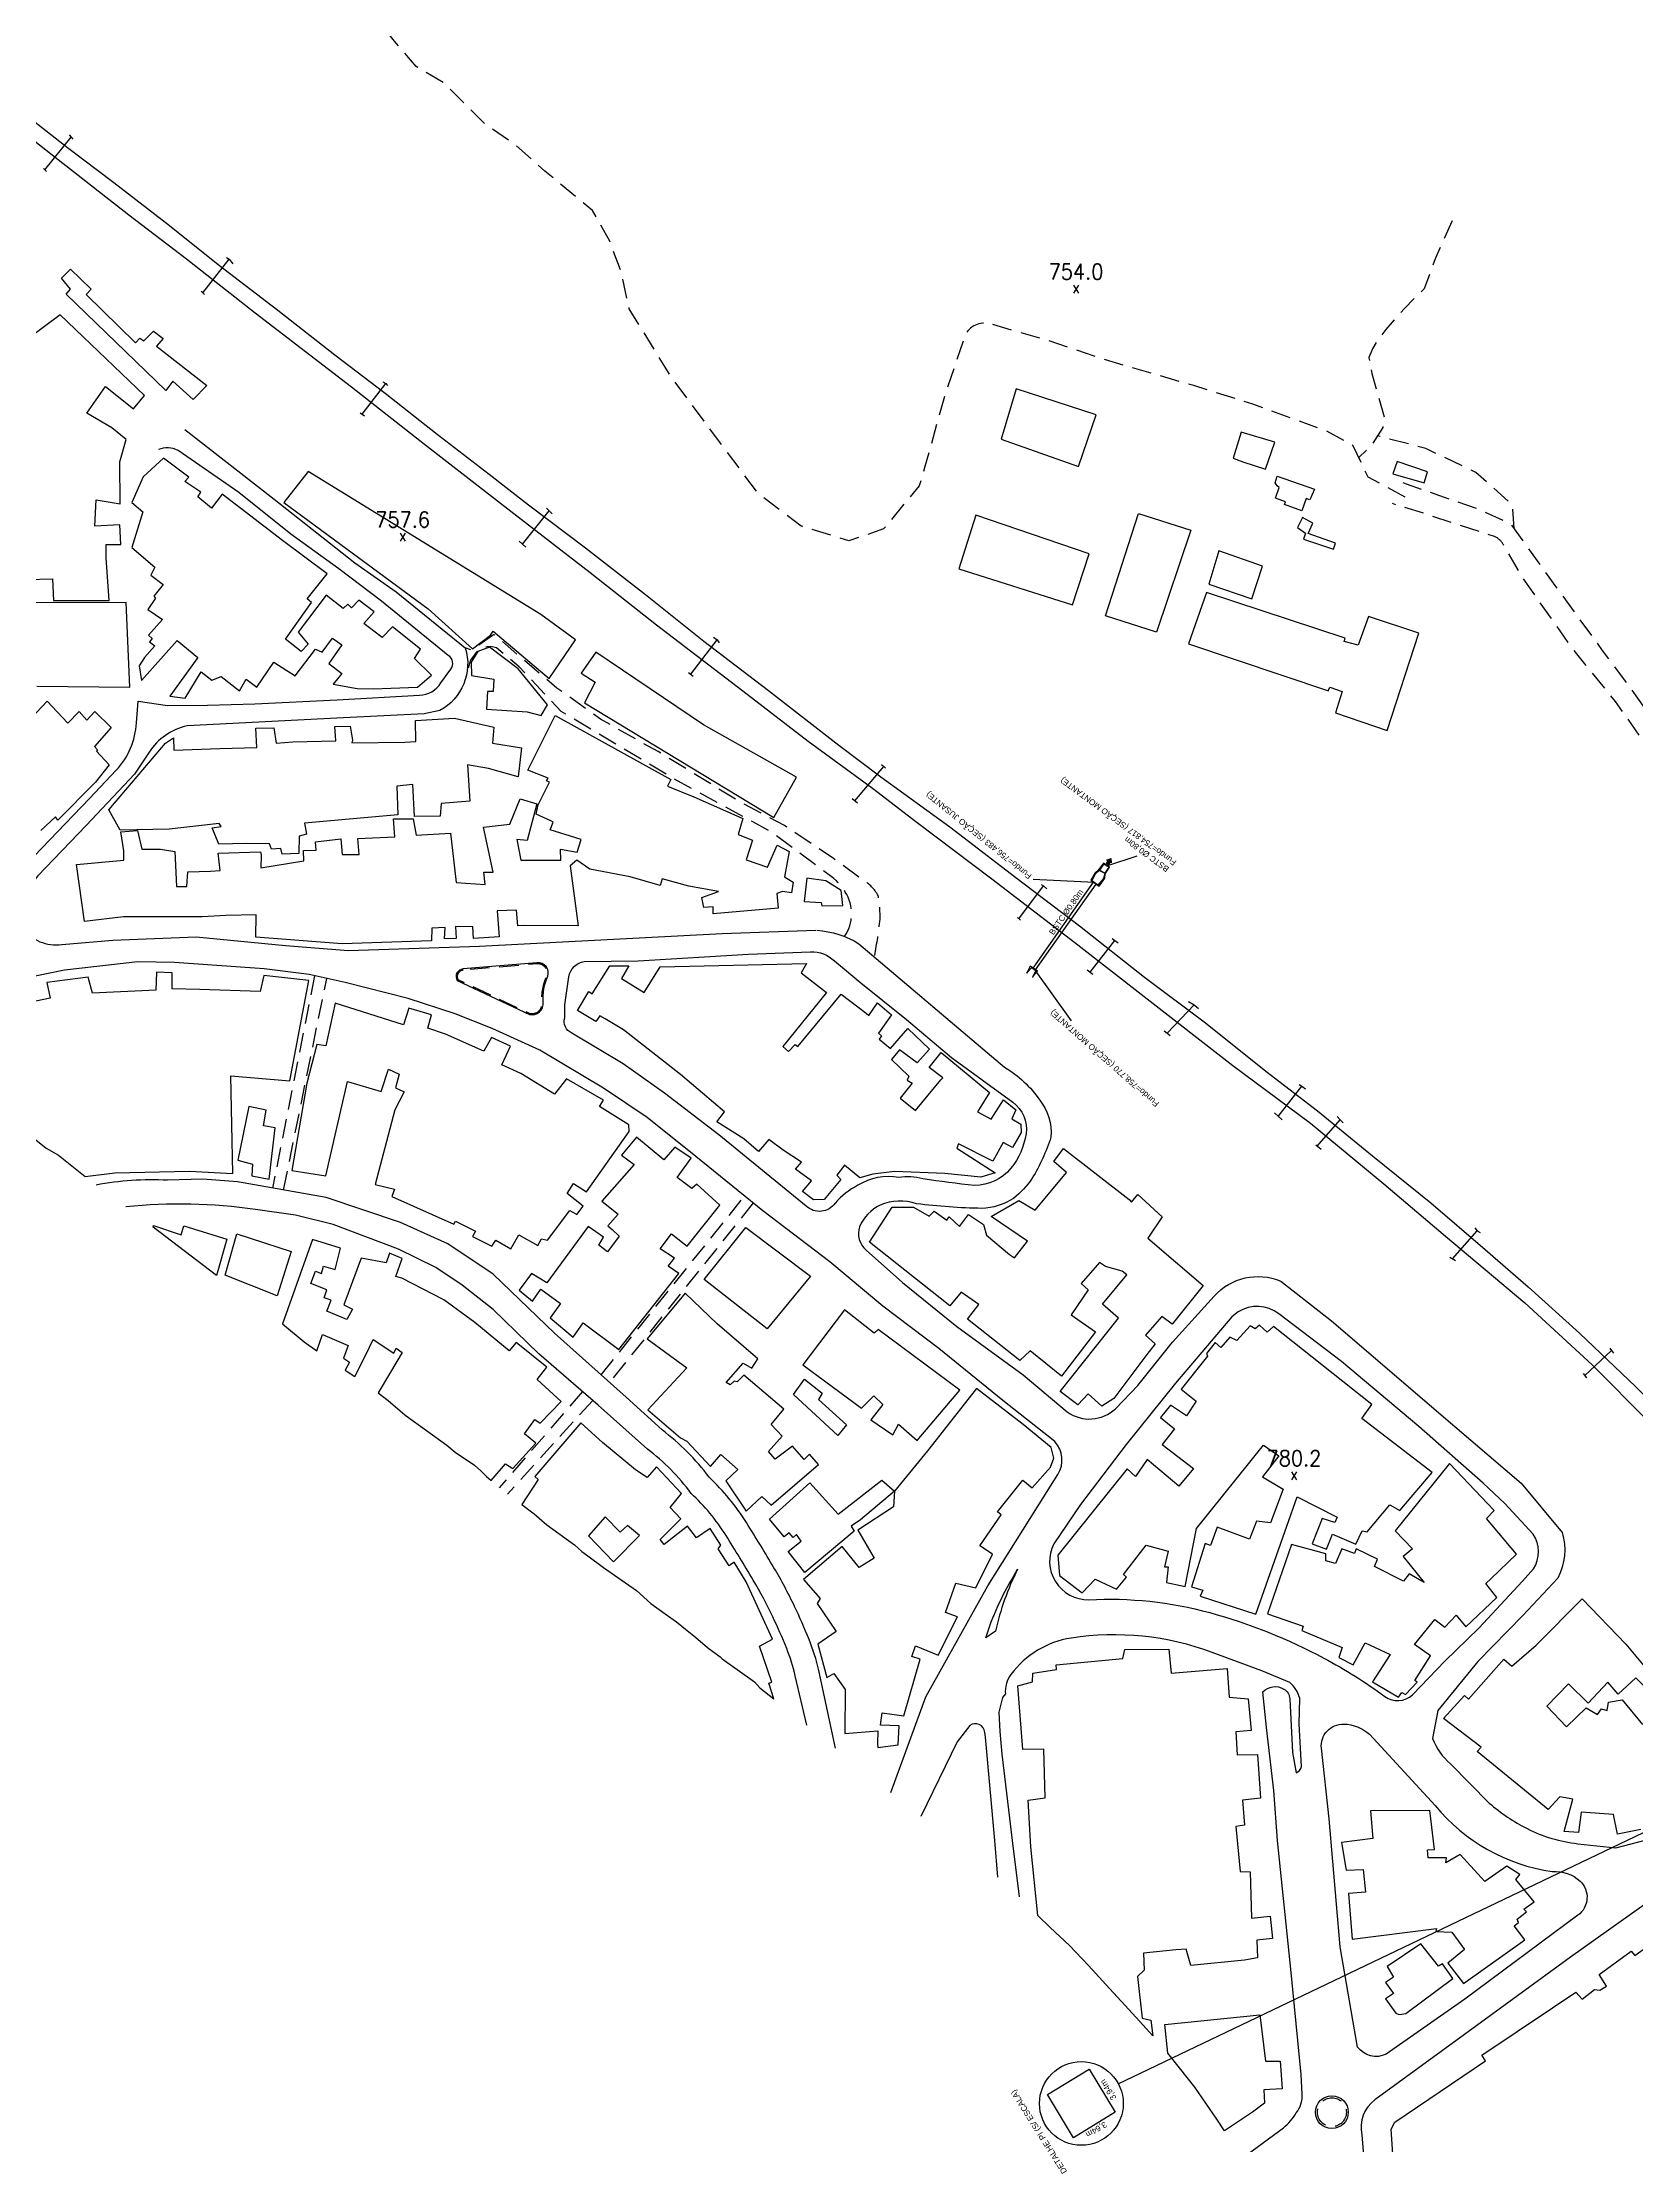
# Model space of a CAD drawing. Header units: metres. Extents: x 320405 to 332543, y 7395686 to 7410003.
# Drawn here: x 321697 to 322106, y 7402422 to 7402962 of the extents above; entities that cross this region are included whole.
import ezdxf
from ezdxf.enums import TextEntityAlignment as Align

# ---------------------------------------------------------------- set-up
doc = ezdxf.new("R2010")
doc.units = ezdxf.units.M
doc.header["$LTSCALE"] = 10
doc.header["$MEASUREMENT"] = 0
for name, pattern in [('CONTINUO', [0]), ('DASHED', [0.75, 0.5, -0.25]), ('TRACEJADO', [8.7, 8, -0.7])]:
    doc.linetypes.add(name, pattern=pattern)
for name, color, linetype in [('_TEXTO', 45, 'Continuous'), ('ALA', 45, 'Continuous'), ('CAIXA', 45, 'Continuous'), ('Canteiro', 45, 'DASHED'), ('DETALHES', 45, 'Continuous'), ('Edificações', 30, 'Continuous'), ('GALERIA', 45, 'Continuous'), ('Linha Férrea', 20, 'Continuous'), ('Pontos Cotados', 45, 'Continuous'), ('Portico', 45, 'Continuous'), ('TUBO', 45, 'Continuous'), ('Vias Primárias', 230, 'Continuous'), ('Vias Secundárias', 230, 'DASHED')]:
    doc.layers.add(name, color=color, linetype=linetype)
doc.styles.add('ARIAL', font='arial.ttf')
doc.styles.add('Style-STANDARD', font='STANDARD.shx')

msp = doc.modelspace()

# ---------------------------------------------------------------- hatches: boundary and pattern name
at = {"layer": 'CAIXA'}
msp.add_hatch(color=1, dxfattribs=at).paths.add_polyline_path([(321970.34, 7402750.95), (321970.75, 7402751.65), (321970.45, 7402751.83), (321971.44, 7402752.25), (321971.56, 7402751.18), (321971.26, 7402751.36), (321970.85, 7402750.65)])

# ---------------------------------------------------------------- linework, layer by layer
at = {"layer": '_TEXTO'}
for p, q in [((321970.71, 7402750.43), (321978.2, 7402752.95)), ((321967.22, 7402746.05), (321951.5, 7402746.87)), ((321951.75, 7402723.84), (321961.27, 7402710.53)), ((321973.36, 7402437.5), (322169.36, 7402531.32))]:
    msp.add_line(p, q, dxfattribs=at)
at = {"layer": 'ALA', "linetype": 'CONTINUO'}
for points in [[(321968.47, 7402745.14, 758.5), (321969.86, 7402747.18, 757.47), (321969.61, 7402747.16, 756.57), (321968.12, 7402745.43, 756.6), (321966.6, 7402746.5, 756.63), (321967.52, 7402748.34, 756.51), (321967.46, 7402748.61, 757.42), (321966.27, 7402746.67, 758.48)], [(321950.77, 7402724.58, 760.28), (321949.99, 7402723.03, 759.48), (321949.83, 7402722.78, 759.48), (321949.82, 7402722.76, 759.02), (321951.2, 7402724.22, 758.73), (321952.21, 7402723.49, 758.76), (321951.34, 7402721.72, 759.2), (321951.38, 7402721.74, 759.47), (321951.54, 7402722.02, 759.46), (321952.65, 7402723.27, 760.28)]]:
    msp.add_polyline3d(points, close=True, dxfattribs=at)
for points in [[(321968.12, 7402745.43, 756.6), (321968.03, 7402745.47, 758.4), (321966.62, 7402746.45, 758.39), (321966.6, 7402746.5, 756.63)], [(321951.2, 7402724.22, 758.73), (321951.25, 7402724.22, 760.17), (321952.19, 7402723.55, 760.18), (321952.21, 7402723.49, 758.76)]]:
    msp.add_polyline3d(points, dxfattribs=at)
at = {"layer": 'CAIXA', "color": 1, "linetype": 'CONTINUO', "flags": 128}
for points in [[(321971.05, 7402750.99), (321970.79, 7402751.97)], [(321971.12, 7402751.12), (321970.89, 7402752.01)], [(321971.19, 7402751.24), (321970.98, 7402752.05)], [(321971.27, 7402751.35), (321971.07, 7402752.09)], [(321971.39, 7402751.28), (321971.16, 7402752.13)], [(321971.51, 7402751.21), (321971.26, 7402752.17)], [(321971.51, 7402751.59), (321971.35, 7402752.21)], [(321970.46, 7402750.89), (321970.41, 7402751.07)], [(321970.58, 7402750.81), (321970.48, 7402751.19)], [(321970.51, 7402751.85), (321970.53, 7402751.78)], [(321970.7, 7402750.74), (321970.55, 7402751.32)], [(321970.61, 7402751.89), (321970.66, 7402751.71)], [(321970.82, 7402750.67), (321970.62, 7402751.44)], [(321970.91, 7402750.75), (321970.69, 7402751.56)], [(321970.98, 7402750.87), (321970.7, 7402751.93)]]:
    msp.add_lwpolyline(points, dxfattribs=at)
at = {"layer": 'CAIXA', "color": 2, "linetype": 'CONTINUO'}
msp.add_polyline3d([(321970.34, 7402750.95, 0), (321970.75, 7402751.65, 0), (321970.45, 7402751.83, 0), (321971.44, 7402752.25, 0), (321971.56, 7402751.18, 0), (321971.26, 7402751.36, 0), (321970.85, 7402750.65, 0)], close=True, dxfattribs=at)
at = {"layer": 'CAIXA', "linetype": 'CONTINUO'}
for points in [[(321969.86, 7402747.18, 757.47), (321970.01, 7402748.3, 757.46), (321971.06, 7402750.06, 757.41), (321969.54, 7402751.05, 757.39), (321968.33, 7402749.41, 757.36), (321967.46, 7402748.61, 757.42)], [(321969.61, 7402747.16, 756.57), (321969.97, 7402748.39, 756.4), (321968.47, 7402749.21, 756.39), (321967.52, 7402748.34, 756.51)]]:
    msp.add_polyline3d(points, dxfattribs=at)
msp.add_polyline3d([(321970.01, 7402748.47, 754.98), (321970.97, 7402750.02, 755.01), (321969.57, 7402750.82, 754.93), (321968.51, 7402749.28, 754.95)], close=True, dxfattribs=at)
at = {"layer": 'Canteiro', "flags": 128}
msp.add_lwpolyline([(321805.18, 7402723.57, 0.533917), (321803.81, 7402721.18), (321822.25, 7402712.46, 0.530254), (321825.37, 7402715.37, -0.11115), (321826.6, 7402722.1, 0.552474), (321824.14, 7402725.17)], format="xyb", close=True, dxfattribs=at)
at = {"layer": 'Canteiro'}
msp.add_circle((322028.2, 7402430.21), 3.71, dxfattribs=at)
at = {"layer": 'DETALHES'}
msp.add_lwpolyline([(321965.85, 7402441.27), (321972.57, 7402430.2), (321961.88, 7402423.65), (321955.16, 7402434.72)], close=True, dxfattribs=at)
msp.add_circle((321963.87, 7402432.46), 10.75, dxfattribs=at)
at = {"layer": 'Edificações'}
for points in [[(321728.79, 7402872.43), (321703.24, 7402897.2), (321704.35, 7402898.49), (321702.06, 7402901.28), (321704.35, 7402903.66), (321709.63, 7402898.49), (321708.36, 7402897.12), (321721.07, 7402884.71), (321722.19, 7402885.88), (321723.21, 7402885.25), (321725.7, 7402887.69), (321728.14, 7402885.86), (321726.46, 7402883.83), (321739.32, 7402873.77), (321735.86, 7402870.16), (321730.58, 7402874.83), (321728.79, 7402872.43)], [(321701.72, 7402891.87), (321685.88, 7402880.19)], [(321693.13, 7402823.94), (321699.75, 7402824.08), (321699.97, 7402818.51), (321714.3, 7402818.55), (321713.53, 7402829.52), (321713.53, 7402832.91), (321717.3, 7402832.87), (321717.04, 7402837.98), (321710.63, 7402837.6), (321710.91, 7402844.37), (321717.11, 7402843.35), (321716.98, 7402854.18), (321718.6, 7402859.87), (321714.98, 7402862.84), (321708.56, 7402866.67), (321713.31, 7402873.49), (321720.56, 7402867.74), (321723.36, 7402871.19), (321701.72, 7402891.87)], [(321793.45, 7402796.3), (321797.07, 7402799.31), (321792.65, 7402803.61), (321794.21, 7402806.04), (321787.01, 7402811.72), (321784.38, 7402809.02), (321779.65, 7402812.59), (321782.32, 7402815.62), (321778.4, 7402818.58), (321776.49, 7402816.6), (321775.54, 7402817.59), (321774.35, 7402816.45), (321770.01, 7402819.87), (321762.77, 7402810.36), (321765.36, 7402807.34), (321763.53, 7402805.4), (321759.57, 7402808.61), (321766.2, 7402818.01), (321765.13, 7402818.96), (321770.27, 7402825.39), (321758.77, 7402833.9), (321743.3, 7402845.87), (321740.55, 7402842.22), (321737.01, 7402845.14), (321737.82, 7402846.33), (321733.7, 7402849.13), (321734.74, 7402850.21), (321728.19, 7402855.07), (321722.99, 7402850.29), (321720.06, 7402843.7), (321722.91, 7402841.34), (321720.1, 7402832.16), (321726.03, 7402827.07), (321724.99, 7402825.07), (321728.14, 7402822.63), (321725.72, 7402819.64), (321726.14, 7402819.14), (321724.18, 7402816.18), (321727.99, 7402813.63), (321724.37, 7402809.64), (321725.33, 7402808.74), (321724.6, 7402807.94), (321726.02, 7402806.9), (321723.33, 7402803.9), (321721.98, 7402801.78), (321722.56, 7402797.97), (321731.76, 7402808.21), (321737.08, 7402803.9), (321729.82, 7402793.91), (321733.75, 7402793.47), (321737.89, 7402800.21), (321740.6, 7402798.08), (321743.01, 7402798.96), (321747.76, 7402795.36), (321749.49, 7402798.3), (321752.16, 7402796.26), (321756.59, 7402802.65), (321762.02, 7402799.15), (321767.21, 7402806.04), (321768.92, 7402805.25), (321771.62, 7402808.81), (321774.03, 7402807.11), (321770.7, 7402802.36), (321774.04, 7402799.81), (321771.78, 7402797), (321777.97, 7402795.93), (321782.05, 7402795.85), (321793.45, 7402796.3)], [(321825.06, 7402814.96), (321765.39, 7402851.66), (321759.12, 7402843.66), (321796.14, 7402816.37), (321807.56, 7402806.12), (321812.18, 7402809.66), (321812.89, 7402810.63), (321827.2, 7402798.46), (321834.01, 7402808.41), (321825.06, 7402814.96)], [(321695.71, 7402796.56), (321719.56, 7402796.29), (321718.65, 7402818.03), (321694.12, 7402817.9)], [(321826.81, 7402791.74), (321819.28, 7402800.99), (321811.93, 7402806.54), (321808.92, 7402805.39), (321807.23, 7402802.71), (321807.32, 7402799.25), (321813, 7402798.34), (321812.82, 7402795.13), (321811.41, 7402795.15), (321811.11, 7402790.61), (321821.63, 7402789.96), (321825.19, 7402789.01), (321826.81, 7402791.74)], [(321884.94, 7402762.79), (321890.75, 7402773.15), (321866.82, 7402786.61), (321839.26, 7402805.26), (321835.46, 7402799.88), (321839.02, 7402797.51), (321836.31, 7402792.25), (321884.94, 7402762.79)], [(321694.26, 7402788.32), (321698.38, 7402792.66), (321703.7, 7402786.99), (321706.58, 7402790), (321708.53, 7402787.82), (321710.59, 7402789.98), (321714.8, 7402785.86), (321710.48, 7402781.01), (321711.3, 7402780.19), (321711.01, 7402779.84), (321714.28, 7402776.3), (321710.75, 7402771.9), (321701.1, 7402762.11), (321700.47, 7402762.97), (321696.71, 7402759.41)], [(321902.6, 7402740.17), (321902.18, 7402743.99), (321898.26, 7402746.48), (321893.37, 7402747.22), (321892.72, 7402741.18), (321897.1, 7402740.95), (321897.24, 7402740.12), (321902.6, 7402740.17)], [(321834.55, 7402713.23), (321837.39, 7402718.11), (321838.25, 7402717.46), (321842.81, 7402724.69), (321847.67, 7402724.64), (321845.85, 7402721.4), (321851.67, 7402717.81), (321855.78, 7402724.39), (321893.28, 7402725.31), (321891.91, 7402722.87), (321898.45, 7402717.81), (321887.19, 7402703.98), (321888.68, 7402702.7), (321890.42, 7402704.44), (321891.08, 7402703.93), (321902.24, 7402717.37), (321908.64, 7402712.52), (321909.35, 7402711.9), (321911.56, 7402715.17), (321915.14, 7402712.11), (321911.81, 7402707.36), (321912.58, 7402706.69), (321911.96, 7402705.82), (321914.83, 7402703.42), (321919.29, 7402708.62), (321924.92, 7402703.3), (321921.75, 7402699.77), (321917.19, 7402703.09), (321915.15, 7402700.59), (321919.6, 7402696.34), (321919.19, 7402695.32), (321920.42, 7402694.5), (321917.35, 7402690.65), (321921.29, 7402687.54), (321927.79, 7402695.37), (321928.28, 7402695.89), (321924.81, 7402698.54), (321927.84, 7402702.39), (321940.32, 7402692.16), (321937.22, 7402687.15), (321940.74, 7402685.29), (321943.89, 7402690.3), (321947.09, 7402687.72), (321946.01, 7402685.4), (321948.34, 7402684), (321948.39, 7402681.89), (321946.16, 7402678.01), (321943.84, 7402679.3), (321941.15, 7402674.5), (321932.36, 7402678.99), (321931.87, 7402677.86), (321941.77, 7402671.54), (321938.07, 7402670.43), (321928.82, 7402671.34), (321915.88, 7402671.88), (321910.37, 7402671.18), (321906.98, 7402670.26), (321903.1, 7402673.44), (321901.09, 7402670.9), (321902.16, 7402669.8), (321897.88, 7402664.62), (321895.1, 7402664.58), (321892.28, 7402666.69), (321894.59, 7402669.46), (321890.5, 7402672.44), (321892.04, 7402674.22), (321887.32, 7402677.33), (321883.62, 7402680.09), (321880.95, 7402677.02), (321877.2, 7402680.23), (321870.25, 7402684.64), (321872.24, 7402687.18), (321860.98, 7402696.78), (321846.31, 7402708.27), (321841.63, 7402711.05), (321840.21, 7402711.85), (321839.2, 7402710.4), (321834.55, 7402713.23)], [(321708.1, 7402670.6), (321715.73, 7402671.55), (321734.92, 7402671.96), (321746.02, 7402671.34), (321745.5, 7402696.44), (321760.65, 7402695.12), (321765.53, 7402720.95), (321754.02, 7402722.2), (321753.08, 7402718.05), (321737.52, 7402718.57), (321730.41, 7402718.76), (321730.41, 7402722.92), (321726.44, 7402723.05), (321726.24, 7402718.42), (321710.01, 7402717.64), (321708.89, 7402721.81), (321698.27, 7402720.44), (321699.11, 7402716.34), (321689.72, 7402714.44)], [(321772.33, 7402715.1), (321769.88, 7402704.09), (321767.6, 7402704.46), (321765.06, 7402694.5), (321761.17, 7402672.09), (321769.91, 7402670.78), (321775.49, 7402694.99), (321784.1, 7402692.36), (321786.03, 7402698.15), (321788.7, 7402696.86), (321787.81, 7402693.3), (321790.03, 7402692.33), (321787.63, 7402687.7), (321782.57, 7402668.48), (321787.49, 7402667.33), (321786.87, 7402665.46), (321802.8, 7402658.32), (321803.23, 7402659.09), (321808.31, 7402656.49), (321807.58, 7402655.17), (321812.48, 7402652.64), (321813.51, 7402654.23), (321817.38, 7402651.96), (321819.41, 7402655.59), (321824.33, 7402652.84), (321825.24, 7402654.53), (321826.79, 7402654.19), (321832.57, 7402661.86), (321834.3, 7402660.82), (321835.98, 7402662.93), (321831.86, 7402666.18), (321833.48, 7402668.78), (321836.84, 7402666.66), (321847.75, 7402682.15), (321847.71, 7402683.86), (321840.17, 7402688.58), (321841.16, 7402690.2), (321831.72, 7402695.69), (321828.62, 7402691.72), (321820, 7402697.06), (321815.09, 7402699.25), (321817.33, 7402704.07), (321812.47, 7402706.26), (321810.47, 7402702.73), (321800.6, 7402707.17), (321796.07, 7402708.69), (321797.02, 7402712.12), (321791.2, 7402713.79), (321789.87, 7402709.51), (321772.33, 7402715.1)], [(321755.32, 7402669.88), (321756.88, 7402683.07), (321753.9, 7402683.62), (321754.58, 7402687.58), (321750.15, 7402688.56), (321747.29, 7402674.75), (321751.04, 7402673.73), (321750.87, 7402670.71), (321755.32, 7402669.88)], [(321692.36, 7402682.43), (321698.11, 7402677.88), (321701.23, 7402676.02), (321708.1, 7402670.6)], [(321845.14, 7402626.15), (321860.54, 7402645.62), (321857.81, 7402647.5), (321859.45, 7402649.6), (321855.78, 7402652.02), (321858.67, 7402655.85), (321862.65, 7402652.65), (321871.02, 7402663.21), (321865.12, 7402668.56), (321863.83, 7402667.45), (321860.09, 7402670.35), (321863.7, 7402675.26), (321859.47, 7402678.13), (321856.7, 7402674.86), (321849.62, 7402680.66), (321845.77, 7402676.04), (321849.07, 7402673.65), (321840.8, 7402664.26), (321844.99, 7402660.91), (321842.33, 7402657.9), (321843.41, 7402656.97), (321845.19, 7402655.27), (321842.18, 7402651.23), (321840, 7402652.91), (321841.19, 7402654.98), (321837.29, 7402657.69), (321826.62, 7402643.27), (321822.68, 7402645.69), (321819.52, 7402641.35), (321822.97, 7402638.54), (321825.09, 7402641.6), (321830.18, 7402637.95), (321827.51, 7402634.24), (321833.38, 7402629.31), (321836, 7402633.01), (321845.14, 7402626.15)], [(321757.41, 7402639.93), (321744.07, 7402645.22), (321747.02, 7402655.83), (321760.99, 7402651.3), (321757.41, 7402639.93)], [(321883.18, 7402631.4), (321867.01, 7402644.14), (321877.76, 7402657.47), (321894.32, 7402644.93), (321883.18, 7402631.4)], [(321812.32, 7402592.48), (321816.01, 7402596.72), (321817.93, 7402595.56), (321823.8, 7402602.04), (321820.93, 7402604.49), (321823.59, 7402608.19), (321824.96, 7402607.17), (321830.35, 7402612.76), (321824.2, 7402618.38), (321826.61, 7402621.55), (321818.75, 7402627.91), (321816.95, 7402625.76), (321808.16, 7402633.05), (321800.22, 7402638.85), (321789.45, 7402644.43), (321787.87, 7402644.92), (321789.48, 7402649.53), (321786.26, 7402650.88), (321785.35, 7402648.36), (321778.99, 7402649.62), (321774.5, 7402637.59), (321776.75, 7402636.53), (321775.29, 7402633.8), (321770.16, 7402636.01), (321771.31, 7402638.79), (321769.45, 7402639.41), (321770.2, 7402641.44), (321766.05, 7402643.12), (321767.29, 7402646.25), (321768.75, 7402645.64), (321769.28, 7402647.55), (321772.28, 7402646.71), (321773.7, 7402652.19), (321766.45, 7402654.35), (321758.8, 7402632.72), (321764.36, 7402628.13), (321767.62, 7402625.77), (321769.06, 7402630.02), (321775.6, 7402627.15), (321774.45, 7402623.88), (321775.95, 7402622.91), (321774.83, 7402620.8), (321775.39, 7402620.5), (321777.38, 7402619.17), (321780.17, 7402624.72), (321782.06, 7402628.68), (321787.37, 7402625.15), (321787.93, 7402626.44), (321789.53, 7402625.34), (321786.5, 7402620.32), (321783.31, 7402615), (321785.9, 7402613.06), (321789.61, 7402609.86), (321790.53, 7402609.06), (321800.97, 7402601.55), (321803.09, 7402599.79), (321808.04, 7402596.4), (321809.68, 7402594.94), (321811.17, 7402593.48), (321812.32, 7402592.48)], [(321932.63, 7402615.71), (321911.71, 7402631.3), (321910.65, 7402630.31), (321903.02, 7402636.29), (321892.35, 7402622.21), (321907.42, 7402611.04), (321910.57, 7402614.19), (321912.88, 7402612.02), (321909.79, 7402608.07), (321915.44, 7402604.19), (321916.89, 7402606.95), (321921.7, 7402602.75), (321932.63, 7402615.71)], [(321990.49, 7402565.24), (321993.41, 7402580.15), (322010.64, 7402601.52), (322014.61, 7402598.8), (322010.41, 7402593.43), (322015.67, 7402590.24), (322012.44, 7402581.6), (322008.81, 7402582.03), (322007.03, 7402577.41), (321998.72, 7402580.45), (321997.05, 7402575.74), (321995.62, 7402576.27), (321992.13, 7402565.17), (321995.08, 7402564.27), (321994.39, 7402562.75), (322008.64, 7402558.18), (322019.24, 7402588.31), (322029.51, 7402583.02), (322028.98, 7402581.73), (322025.67, 7402582.7), (322023.15, 7402576.18), (322026.84, 7402574.88), (322028.34, 7402578.67), (322034.33, 7402576.13), (322035.93, 7402579.53), (322037.23, 7402579.28), (322043.08, 7402586.27), (322045.62, 7402584.73), (322053.91, 7402594.57), (322035.89, 7402608.39), (322038.44, 7402612.04), (322013.17, 7402632.02), (322011.57, 7402630.57), (322009.62, 7402632.37), (322008.48, 7402631.47), (322007.23, 7402632.17), (322003.79, 7402628.48), (322002.03, 7402629.27), (321999.7, 7402626.62), (321998.21, 7402627.89), (321995.98, 7402625.06), (321996.3, 7402624.4), (321989.46, 7402615.98), (321993.38, 7402612.83), (321990.89, 7402609.07), (321986.76, 7402611.84), (321984.21, 7402608.69), (321987.78, 7402605.79), (321984.63, 7402601.74), (321992.69, 7402595.59), (321988.92, 7402591.06), (321980.78, 7402597.88), (321977.75, 7402593.51), (321975.59, 7402595.47), (321957.83, 7402573.3), (321958.24, 7402568.06), (321964.11, 7402563.66), (321967.45, 7402567.16), (321972.9, 7402564.59), (321975.48, 7402567.63), (321974.71, 7402568.3), (321980.48, 7402575.86), (321986.19, 7402574.32), (321985.21, 7402570.31), (321986.19, 7402570.31), (321985.72, 7402566.3), (321990.49, 7402565.24)], [(321911.52, 7402524.92), (321911.66, 7402523.9), (321916.8, 7402524.58), (321917.11, 7402529.47), (321912.34, 7402529.59), (321912.72, 7402532.81), (321918.29, 7402532.06), (321922.5, 7402546.58), (321920.33, 7402547.26), (321921.32, 7402549.98), (321927.15, 7402547.63), (321932.11, 7402557.49), (321928.95, 7402558.6), (321931.61, 7402566.08), (321936.76, 7402564.93), (321941.09, 7402573.54), (321937.81, 7402575.71), (321943.26, 7402583.62), (321942.3, 7402584.42), (321948.88, 7402592.58), (321951.21, 7402590.6), (321955.92, 7402595.94), (321956.78, 7402598.2), (321956.16, 7402600.95), (321948.92, 7402606.84), (321936.93, 7402616.14), (321924.39, 7402600.11), (321915.88, 7402589.75), (321915.64, 7402585.68), (321906.48, 7402579.75), (321910.71, 7402572.54), (321906.79, 7402570.14), (321902.43, 7402575.56), (321892.57, 7402567.04), (321896.81, 7402562.16), (321896.05, 7402560.89), (321900.91, 7402553.7), (321896.23, 7402550.4), (321898.51, 7402541.86), (321900.34, 7402542.93), (321903.25, 7402538.76), (321903.18, 7402527.51), (321911.59, 7402528.15), (321911.52, 7402524.92)], [(321884.88, 7402536.43), (321883.61, 7402540.41), (321884.41, 7402540.69), (321881.25, 7402549.93), (321884.56, 7402551.68), (321877.81, 7402566.44), (321874.76, 7402571.53), (321873.45, 7402570.53), (321870.61, 7402574.92), (321871.33, 7402575.85), (321868.61, 7402580.12), (321865.05, 7402577.78), (321862.73, 7402580.77), (321856.74, 7402576.06), (321855.76, 7402577.31), (321861.01, 7402582.65), (321858.32, 7402585.57), (321861.2, 7402589.11), (321854.82, 7402595.97), (321852.4, 7402593.23), (321849.37, 7402595.21), (321840.93, 7402602.28), (321835.39, 7402607.25), (321823.55, 7402593.47), (321824.43, 7402592.7), (321820.2, 7402586.31), (321823.35, 7402583.92), (321826.67, 7402581.1), (321833.73, 7402575.92), (321835.66, 7402574.25), (321837.18, 7402573.1), (321841.2, 7402570.14), (321844.89, 7402567.59), (321849.64, 7402564.2), (321853.32, 7402560.88), (321857.03, 7402558.23), (321859.9, 7402556.18), (321862.24, 7402554.27), (321864.37, 7402552.6), (321865.44, 7402551.72), (321867.87, 7402549.54), (321871.13, 7402547.18), (321871.69, 7402546.66), (321879.97, 7402540.72), (321881.35, 7402539.25), (321884.88, 7402536.43)], [(322069.02, 7402567.18), (322075.59, 7402573.56), (322067.88, 7402582.73), (322069.84, 7402584.81), (322058.38, 7402596.81), (322044.48, 7402579.53), (322048.88, 7402574.89), (322046.46, 7402572.97), (322051.86, 7402566.26), (322048.01, 7402568.48), (322046.61, 7402566.58), (322039.11, 7402570.43), (322039.86, 7402572.25), (322034.46, 7402574.89), (322033.98, 7402573.7), (322030.73, 7402574.89), (322029.13, 7402571.19), (322026.63, 7402571.82), (322026.62, 7402573.65), (322017.81, 7402576.03), (322011.69, 7402558.24), (322020.82, 7402555.03), (322020.5, 7402553.91), (322030.8, 7402549.62), (322030, 7402547.04), (322033.66, 7402545.1), (322036.75, 7402550.81), (322043.19, 7402547.79), (322038.59, 7402540.72), (322045.3, 7402536.8), (322046.13, 7402538.06), (322047.12, 7402537.55), (322050.06, 7402540.68), (322049.47, 7402541.08), (322053.52, 7402547.46), (322049.37, 7402550.38), (322054.59, 7402556.76), (322057.15, 7402554.77), (322060.1, 7402557.92), (322062.54, 7402554.9), (322070.52, 7402562.43), (322067.69, 7402566), (322069.02, 7402567.18)], [(321841.61, 7402583.11), (321837.35, 7402578.27), (321843.79, 7402571.62), (321850.4, 7402578.38), (321847.34, 7402580.89), (321845.5, 7402579.22), (321841.61, 7402583.11)], [(322107.51, 7402502.86), (322101.5, 7402501.64), (322100.5, 7402506.67), (322092.19, 7402507.3), (322091.51, 7402502.02), (322087.81, 7402502.31), (322090.08, 7402510.62), (322086.72, 7402511.21), (322083.7, 7402507.98), (322065.5, 7402522.85), (322066.51, 7402523.98), (322056.85, 7402531.37), (322062.27, 7402537.26), (322063.23, 7402536.3), (322072.34, 7402546.57), (322074.4, 7402544.82), (322080.66, 7402550.15), (322092.42, 7402562.06), (322103.7, 7402550.48), (322111.83, 7402540.68)], [(322109.3, 7402538.67), (322106.22, 7402541.83), (322101.72, 7402537.6), (322099.07, 7402540.68), (322093.97, 7402535.25), (322088.95, 7402540.24), (322083.38, 7402534.55), (322088.39, 7402529.21), (322093.49, 7402534.12), (322096.4, 7402532.37), (322097.43, 7402533.82), (322098.84, 7402533.44), (322099.18, 7402535.54), (322102.74, 7402536.18), (322107.96, 7402529.76)], [(322044.11, 7402415.56), (322043.45, 7402425.88), (322044.33, 7402427.63), (322067.64, 7402443.45), (322066.67, 7402444.88), (322084.81, 7402457.01), (322090.83, 7402461.03), (322092.47, 7402459.23), (322095.6, 7402461.75), (322096.99, 7402461.59), (322098.68, 7402462.62), (322096.79, 7402465.57), (322105.06, 7402471.62), (322105.94, 7402470.48), (322116.98, 7402478.45)], [(322047.2, 7402455.59), (322059.27, 7402464.54), (322056.58, 7402468.35), (322055.55, 7402467.71), (322051, 7402473.42), (322042.41, 7402467.66), (322044.03, 7402464.91), (322041.98, 7402463.49), (322044.01, 7402460.74), (322041.98, 7402459.33), (322044.59, 7402455.68), (322045.34, 7402455.32), (322046.17, 7402455.4), (322047.2, 7402455.59)]]:
    msp.add_lwpolyline(points, dxfattribs=at)
for points in [[(321963.14, 7402852.91), (321967.66, 7402866.19), (321947.13, 7402872.89), (321943.26, 7402860)], [(322013.53, 7402859.23), (322004.88, 7402861.73), (322002.81, 7402855.1), (322005.32, 7402854.12), (322011.19, 7402852.27)], [(322022.52, 7402844.39), (322021.63, 7402844.7), (322020.47, 7402841.59), (322016.06, 7402843.2), (322016.26, 7402843.84), (322013.7, 7402844.8), (322014.69, 7402847.53), (322014.11, 7402848.02), (322013.63, 7402848.73), (322014.18, 7402850.47), (322023.72, 7402847.16)], [(322051.91, 7402848.78), (322052.78, 7402851.57), (322044.97, 7402854.22), (322043.87, 7402851.02)], [(321965.85, 7402830.54), (321936.8, 7402840.47), (321932.41, 7402826.68), (321961.59, 7402817.39)], [(321978.51, 7402840.85), (321991.94, 7402836.56), (321983.18, 7402810.37), (321970.04, 7402814.58)], [(322028.64, 7402831.73), (322029.15, 7402833.22), (322022.1, 7402835.71), (322023.31, 7402838.4), (322020.67, 7402839.81), (322019.35, 7402837.28), (322021.46, 7402835.85), (322020.93, 7402834.31)], [(322010.34, 7402827.33), (321999.13, 7402831.31), (321996.6, 7402822.69), (322007.64, 7402818.93)], [(322042.39, 7402785.12), (322050.51, 7402810.12), (322037.57, 7402814.4), (322034.94, 7402807.08), (322031.31, 7402807.99), (322031.56, 7402808.89), (321995.96, 7402820.59), (321991.35, 7402807.41), (322027.35, 7402795.3), (322027.27, 7402795.32), (322027.64, 7402796.22), (322030.82, 7402795.12), (322029.1, 7402789.68)], [(321773.78, 7402757.29), (321774.13, 7402753.25), (321778.47, 7402753.28), (321778.1, 7402757.38), (321787.62, 7402757.79), (321787.26, 7402762.47), (321792.32, 7402762.41), (321793.08, 7402758.28), (321801.9, 7402758.8), (321803.39, 7402746.09), (321810.81, 7402745.53), (321810.46, 7402748.71), (321812.84, 7402748.71), (321810.34, 7402760.34), (321817.1, 7402761.1), (321819.79, 7402767.6), (321824.05, 7402766.27), (321821.55, 7402756.86), (321818.93, 7402757.17), (321819.94, 7402751.81), (321830.23, 7402751.81), (321830.17, 7402754.67), (321834.46, 7402753.92), (321835.45, 7402757.11), (321827.53, 7402759.65), (321828.24, 7402761.56), (321827.69, 7402761.92), (321823.91, 7402763.62), (321824.45, 7402766.03), (321827.29, 7402771.86), (321826.56, 7402772.16), (321827, 7402772.89), (321821.73, 7402774.95), (321828.8, 7402789.02), (321858.46, 7402772.54), (321857.58, 7402770.84), (321864.38, 7402768.1), (321876.96, 7402762.54), (321875.79, 7402758.4), (321879.46, 7402756.92), (321877.85, 7402751.9), (321883.31, 7402750), (321885.79, 7402755.65), (321888.82, 7402754.04), (321887.65, 7402747.51), (321889.89, 7402746.14), (321889.45, 7402743.42), (321887.16, 7402743.81), (321885.7, 7402743.22), (321886.06, 7402739.5), (321869.38, 7402738.01), (321869.33, 7402739.82), (321866.91, 7402739.64), (321866.44, 7402742.2), (321870.68, 7402743.78), (321863.13, 7402745.13), (321856.22, 7402747), (321855.75, 7402745.32), (321848.06, 7402747.51), (321837.72, 7402749.53), (321834.32, 7402751.81), (321832.67, 7402750.4), (321834.72, 7402734.99), (321820.73, 7402735.02), (321819.23, 7402734.97), (321818.83, 7402738.97), (321813.92, 7402738.8), (321814.38, 7402732.09), (321807.81, 7402731.69), (321807.67, 7402734.72), (321803.23, 7402734.79), (321803.4, 7402731.73), (321800.33, 7402731.63), (321800.56, 7402734.49), (321797.15, 7402734.32), (321797.01, 7402731.12), (321774.08, 7402730.29), (321751.93, 7402732.08), (321752.02, 7402737.8), (321744.25, 7402737.63), (321738.15, 7402737.3), (321717.97, 7402737.25), (321707.91, 7402736.07), (321705.88, 7402750.67), (321718, 7402751.79), (321718.06, 7402754.21), (321717.31, 7402759.09), (321721.52, 7402759.41), (321722.7, 7402754.61), (321727.45, 7402754.61), (321731.16, 7402754.06), (321731.54, 7402745.07), (321734.25, 7402745.02), (321734.46, 7402748.81), (321740.26, 7402749.02), (321742.77, 7402749.21), (321742.29, 7402753.6), (321753.15, 7402753.98), (321753.26, 7402753.08), (321753.21, 7402749.85), (321764.22, 7402751.69), (321764.19, 7402754.29), (321767.42, 7402754.36), (321767.28, 7402756.54)], [(321755.41, 7402756.06), (321749.44, 7402756.1), (321742.47, 7402755.94), (321740.69, 7402760.15), (321742.99, 7402760.45), (321742.55, 7402761.27), (321729.69, 7402759.77), (321717.09, 7402759.52), (321714.15, 7402764.73), (321728.78, 7402781.88), (321730.75, 7402783.25), (321730.87, 7402780.11), (321742.7, 7402780.49), (321752.23, 7402780.77), (321751.95, 7402785.75), (321756.55, 7402785.81), (321757.11, 7402781.89), (321761.43, 7402782.22), (321772.45, 7402782.45), (321772.17, 7402786.15), (321776.15, 7402786.26), (321776.77, 7402782.62), (321776.61, 7402781.94), (321790.18, 7402782.11), (321792.98, 7402782.29), (321792.93, 7402787.66), (321802.96, 7402788.34), (321813.01, 7402785.99), (321812.73, 7402781.89), (321820.13, 7402780.7), (321819.27, 7402773.25), (321811.66, 7402775.36), (321806.25, 7402776.3), (321806.89, 7402766.97), (321799.51, 7402766.4), (321799.29, 7402763.11), (321792.65, 7402763.08), (321792.25, 7402771.27), (321788.17, 7402770.84), (321788.38, 7402763.47), (321764.46, 7402761.35), (321764.97, 7402758.54), (321763.04, 7402758.03), (321763, 7402753.51), (321758.73, 7402753.36), (321758.36, 7402754.78), (321755.92, 7402754.64)], [(321972.23, 7402613.56), (321969.15, 7402611.59), (321965.64, 7402614.71), (321962.98, 7402611.9), (321958.39, 7402615.37), (321973.44, 7402634.16), (321969.3, 7402637.77), (321975.57, 7402645.31), (321974.37, 7402646.29), (321970.07, 7402647.45), (321968.52, 7402648.5), (321963.83, 7402643.04), (321965.65, 7402641.45), (321961.23, 7402635.06), (321967.51, 7402630.63), (321958.79, 7402619.24), (321950.69, 7402625.75), (321948.09, 7402623.32), (321934.64, 7402633.93), (321937.54, 7402637.71), (321933.03, 7402640.86), (321930.07, 7402637.36), (321909.51, 7402653.7), (321915.31, 7402662.71), (321920.76, 7402662.65), (321924.79, 7402660.34), (321926.09, 7402661.7), (321929.35, 7402659.34), (321929.94, 7402660.23), (321932.55, 7402657.74), (321934.86, 7402660.82), (321938.77, 7402658.21), (321939.49, 7402655.47), (321945.41, 7402650.51), (321946.69, 7402649.71), (321950.03, 7402653.96), (321940.75, 7402660.31), (321947.81, 7402664.4), (321951.99, 7402661.93), (321960.04, 7402671.56), (321956.84, 7402674.42), (321959.32, 7402677.76), (321976.12, 7402664.65), (321976.74, 7402664), (321978.41, 7402665.93), (321984.64, 7402660.2), (321980.98, 7402654.69), (321995.18, 7402642.53), (321987.2, 7402632.66), (321984.55, 7402634.57), (321980.37, 7402629.82), (321982.86, 7402627.6), (321980.68, 7402624.87)], [(321725.54, 7402657.51), (321725.69, 7402657.94), (321732.77, 7402655.6), (321733.46, 7402657.91), (321744.46, 7402654.5), (321741.84, 7402645.1)], [(321884.26, 7402586.15), (321896.37, 7402596.57), (321894.11, 7402599.26), (321892.72, 7402597.88), (321889.73, 7402601.31), (321885.28, 7402597.96), (321883.53, 7402599.93), (321887.1, 7402603.86), (321884.23, 7402606.84), (321887.48, 7402610.78), (321877.26, 7402619.54), (321875.47, 7402617.79), (321874.74, 7402617.98), (321873.73, 7402617.02), (321872.72, 7402617.66), (321877.05, 7402622.62), (321879.31, 7402621.37), (321880.81, 7402623.76), (321870.33, 7402632.74), (321862.15, 7402640.63), (321852.37, 7402628.85), (321862.61, 7402621.46), (321852.56, 7402610.61), (321860.93, 7402603.46), (321862.58, 7402602.6), (321868.65, 7402596.07), (321871.28, 7402599.17), (321875.65, 7402595.28), (321872.6, 7402592.4), (321877.78, 7402584.61), (321881.87, 7402588.36)], [(321901.35, 7402604.06), (321889.99, 7402614.56), (321892.83, 7402618.47), (321897.36, 7402614.87), (321896.36, 7402613.26), (321903.57, 7402606.75)], [(321892.91, 7402568.81), (321888.62, 7402574.22), (321891.92, 7402576.92), (321890.78, 7402578.61), (321889.92, 7402577.84), (321888.89, 7402579.01), (321887.53, 7402577.98), (321883.78, 7402582.58), (321894.12, 7402591.88), (321901.44, 7402583.8), (321912.68, 7402592.55), (321915.88, 7402589.75), (321907.13, 7402582.36), (321904.78, 7402580.72), (321905.55, 7402579.5)], [(321952.71, 7402480.73), (321950.9, 7402498.35), (321950.23, 7402510.37), (321954.57, 7402510.95), (321954.24, 7402523.44), (321948.81, 7402523.35), (321947.56, 7402539.74), (321951.34, 7402540.75), (321951.41, 7402542.98), (321957.51, 7402543.94), (321957.44, 7402545.1), (321974.49, 7402546.72), (321975.07, 7402549.05), (321986.32, 7402549.15), (321986.91, 7402542.96), (322001.28, 7402544.16), (322001.81, 7402536.85), (322006.69, 7402536.43), (322007.48, 7402528.28), (322003.55, 7402527.9), (322003.88, 7402522.02), (322009.08, 7402522.1), (322009.88, 7402510.89), (322005.28, 7402510.33), (322005.75, 7402503.91), (322003.49, 7402503.61), (322004.65, 7402492.04), (322007.18, 7402491.97), (322007.52, 7402480.05), (322012.36, 7402480.55), (322012.93, 7402474.84), (322008.96, 7402474.4), (322009.09, 7402469.88), (322005.73, 7402469.27), (321992.01, 7402467.91), (321990.82, 7402472.13), (321988.11, 7402471.96), (321979.84, 7402471.05), (321980, 7402466.7), (321978.27, 7402465.03), (321979.46, 7402454.33), (321981.73, 7402453.82), (321982.18, 7402449.86), (321978.79, 7402453.58), (321975.08, 7402457.59), (321971.06, 7402461.98), (321965.69, 7402467.9), (321960.82, 7402473.04), (321955.86, 7402477.65)], [(322062, 7402463.31), (322077.69, 7402474.46), (322074.96, 7402478.06), (322076.13, 7402478.96), (322075.72, 7402479.81), (322078.14, 7402481.69), (322077.51, 7402482.36), (322080.11, 7402484.21), (322075.41, 7402490), (322076.48, 7402491.25), (322073.12, 7402493.4), (322067.42, 7402489.46), (322061.15, 7402496.44), (322057.46, 7402494.31), (322057.58, 7402495.53), (322052.91, 7402495.53), (322052.74, 7402497.63), (322054.54, 7402497.66), (322053.37, 7402507.67), (322038.14, 7402507.59), (322038.74, 7402500.52), (322030.69, 7402499.45), (322031.85, 7402492.39), (322036.23, 7402492.56), (322036.78, 7402486.71), (322032.42, 7402486.4), (322033.42, 7402474.66), (322055.04, 7402477.4), (322054.89, 7402476.6), (322058.95, 7402476.45), (322062.21, 7402471.98), (322058, 7402468.5)], [(321986.1, 7402445.36), (321985.29, 7402452.71), (322009.67, 7402455.22), (322011.13, 7402443.29), (322014.89, 7402443.35), (322015.39, 7402436.21), (322010.68, 7402435.96), (322010.92, 7402432.57), (322007.79, 7402430.22), (322000.58, 7402425.39), (321998.62, 7402428.45), (321993, 7402436.64), (321989.07, 7402441.61)]]:
    msp.add_lwpolyline(points, close=True, dxfattribs=at)
at = {"layer": 'Linha Férrea', "flags": 128}
for points in [[(321681.84, 7402947), (321699.24, 7402933.31), (321719.32, 7402917.55), (321734.17, 7402906.28), (321751.75, 7402892.42), (321776.46, 7402873.38), (321795.25, 7402858.65), (321818.13, 7402840.89), (321837.79, 7402825.68), (321854.83, 7402812.29), (321876.97, 7402795.32), (321893.77, 7402782.36), (321910.26, 7402770.36), (321921.7, 7402761.48), (321940.86, 7402747), (321962.22, 7402730.7), (321979.99, 7402716.82), (322002.74, 7402699.12), (322022.69, 7402684.27), (322041.56, 7402668.69), (322057.32, 7402655.25), (322077.7, 7402638.09), (322094.98, 7402622.21), (322109.65, 7402607.43)], [(321688.55, 7402946.69), (321703.56, 7402934.9), (321715.49, 7402925.93), (321729.78, 7402914.85), (321742.25, 7402904.87), (321757.6, 7402893.07), (321772.19, 7402881.66), (321785.13, 7402871.81), (321798.45, 7402861.28), (321811.82, 7402851.01), (321821.92, 7402843.06), (321836.59, 7402832.02), (321851.94, 7402820.09), (321866.91, 7402808.09), (321883.57, 7402795.4), (321901.63, 7402781.32), (321912.4, 7402773.26), (321930.13, 7402760.39), (321947.08, 7402747.33), (321963.41, 7402734.93), (321980.07, 7402721.78), (321995.71, 7402710.07), (322011.27, 7402697.64), (322024.46, 7402687.4), (322038.6, 7402675.91), (322053.61, 7402663.82), (322067.55, 7402651.8), (322078.55, 7402642.2), (322091.78, 7402630.36), (322106.2, 7402616.58), (322117.45, 7402605.11)]]:
    msp.add_lwpolyline(points, dxfattribs=at)
at = {"layer": 'Portico'}
for points in [[(321697.8, 7402929.12), (321704.48, 7402937.58)], [(321704, 7402938.16), (321704.48, 7402937.58), (321704.97, 7402936.99)], [(321697.42, 7402929.52), (321698.18, 7402928.71)], [(321738.34, 7402897.56), (321745.12, 7402906.16)], [(321744.39, 7402906.66), (321745.12, 7402906.16), (321745.99, 7402904.97)], [(321737.89, 7402898), (321738.79, 7402897.11)], [(321779.25, 7402866.36), (321785.29, 7402874.26)], [(321784.54, 7402874.71), (321785.29, 7402874.26), (321785.71, 7402873.76)], [(321778.7, 7402866.77), (321779.8, 7402865.95)], [(321820.41, 7402833.01), (321827.28, 7402841.54)], [(321826.57, 7402842.2), (321827.28, 7402841.54), (321828.05, 7402840.81)], [(321819.58, 7402833.8), (321821.24, 7402832.22)], [(321863.62, 7402799.58), (321870.35, 7402808.46)], [(321869.46, 7402809.11), (321870.35, 7402808.46), (321870.91, 7402807.63)], [(321862.99, 7402800.04), (321864.25, 7402799.12)], [(321905.72, 7402767.1), (321913.16, 7402775.86)], [(321912.56, 7402776.42), (321913.16, 7402775.86), (321913.56, 7402775.47)], [(321905.07, 7402767.65), (321906.38, 7402766.56)], [(321947.86, 7402736.77), (321954.13, 7402745.22)], [(321953.52, 7402745.58), (321954.13, 7402745.22), (321955.04, 7402744.47)], [(321947.47, 7402737.11), (321948.24, 7402736.43)], [(321966.12, 7402723.09), (321972.5, 7402731.21)], [(321971.77, 7402731.74), (321972.5, 7402731.21), (321973.36, 7402730.58)], [(321965.4, 7402723.67), (321966.84, 7402722.51)], [(321985.87, 7402707.37), (321992.83, 7402714.67)], [(321991.39, 7402715.48), (321992.83, 7402714.67), (321993.91, 7402713.73)], [(321985.09, 7402707.97), (321986.66, 7402706.77)], [(322014.44, 7402686.02), (322020.47, 7402693.75)], [(322019.79, 7402694.23), (322020.47, 7402693.75), (322021.38, 7402693.11)], [(322013.44, 7402686.88), (322015.43, 7402685.16)], [(322024.45, 7402678.4), (322030.33, 7402685.15)], [(322029.59, 7402685.97), (322030.33, 7402685.15), (322031.08, 7402684.34)], [(322024.08, 7402678.71), (322025.42, 7402677.58)], [(322059.18, 7402649.43), (322065.5, 7402656.64)], [(322064.91, 7402657.37), (322065.5, 7402656.64), (322066.24, 7402656.22)], [(322058.45, 7402649.87), (322059.92, 7402649)], [(322093.11, 7402619.42), (322099.98, 7402625.85)], [(322099.51, 7402626.43), (322099.98, 7402625.85), (322100.52, 7402625.17)], [(322092.69, 7402619.97), (322093.53, 7402618.86)]]:
    msp.add_lwpolyline(points, dxfattribs=at)
at = {"layer": 'TUBO', "linetype": 'TRACEJADO', "flags": 128}
for points in [[(321951.46, 7402724.1), (321967.02, 7402746.15)], [(321952.11, 7402723.64), (321967.68, 7402745.69)]]:
    msp.add_lwpolyline(points, dxfattribs=at)
at = {"layer": 'Vias Primárias'}
for points in [[(321733.67, 7402862.45), (321756.66, 7402844.56), (321777.33, 7402828.19), (321787.97, 7402820.72), (321805.71, 7402806.34, -0.359109), (321799.13, 7402790.25), (321795.18, 7402789.41), (321772.74, 7402788.33), (321734.28, 7402786.31, 0.194342), (321724.52, 7402779.56), (321720.79, 7402773.91), (321708.33, 7402760.69), (321695.93, 7402747.8), (321691.91, 7402742.72), (321691.51, 7402741.64), (321691.98, 7402734.26, 0.26381), (321702.12, 7402730.17), (321715.19, 7402731.3), (321736.6, 7402732.13), (321759.57, 7402729.89), (321775.7, 7402728.66), (321809.35, 7402729.72), (321871.64, 7402732.97), (321895.66, 7402733.82)], [(321649.01, 7402715.46), (321660.82, 7402720.33, 0.129469), (321667.98, 7402725.76), (321677.22, 7402734.82), (321692.91, 7402750.65), (321709.19, 7402767.67), (321716.07, 7402774.94, 0.17802), (321721.29, 7402787.11), (321721.68, 7402792.66), (321729.24, 7402791.54), (321739.48, 7402791.64), (321751.67, 7402791.97), (321772.83, 7402793.01), (321793.99, 7402794.17, 0.240673), (321799.45, 7402797.35), (321802.02, 7402800.87, 0.436384), (321801.33, 7402804.41), (321784.16, 7402818.33), (321773.27, 7402826.62), (321760.94, 7402835.56), (321747.59, 7402846.23), (321731.97, 7402857.06, 0.215838), (321726.92, 7402857.29, 0.215838)], [(321895.99, 7402733.81, -0.122145), (321906.75, 7402730.36), (321944.18, 7402698.62, -0.108326), (321953.19, 7402690.2, -0.190536), (321956.06, 7402680.67, -0.055421), (321951.26, 7402670.1, -0.071557), (321946.45, 7402664.94, -0.139937), (321938.3, 7402662.37, -0.025199), (321921.58, 7402663.56, 0.18198), (321912.22, 7402663.23, 0.172463), (321906.89, 7402657.67, 0.295273), (321908.6, 7402651.64), (321917.98, 7402643.32), (321931.94, 7402632.04), (321948.97, 7402619.62), (321960.27, 7402610.08, 0.357127), (321972.62, 7402610.92), (321978.35, 7402616.86), (321987.31, 7402628.04), (321997.96, 7402639.85, -0.317405), (322015.07, 7402643.71), (322028.12, 7402633.49), (322059.73, 7402606.36), (322076.76, 7402591.79), (322087.3, 7402579.12, -0.197224), (322086.18, 7402567.39), (322077.18, 7402557.79), (322065.67, 7402546.02), (322055.38, 7402533.36), (322054.03, 7402526.21, 0.130152), (322058.63, 7402519.73), (322068.6, 7402509.62, 0.063348), (322078.3, 7402503.07, 0.089439), (322091.33, 7402499.18), (322101.11, 7402498.09), (322110.9, 7402500.65)], [(321914.93, 7402512.36), (321923.91, 7402536.89), (321939.87, 7402565.45), (321957.85, 7402594.04, 0.341836), (321957.03, 7402602.46), (321943.7, 7402613.07), (321927.31, 7402626.41), (321912.91, 7402637.3), (321899.31, 7402648.64), (321882.12, 7402661.78), (321864.86, 7402675.71), (321852.38, 7402685.74), (321841.17, 7402693.22), (321824.85, 7402703.05), (321812.63, 7402708.56), (321803.08, 7402712.33), (321791, 7402716.32), (321774.89, 7402720.36), (321765.65, 7402722.42), (321754.05, 7402723.94), (321731.08, 7402725.54), (321721.65, 7402725.74), (321702.82, 7402723.55), (321685.17, 7402719.97)], [(321900.78, 7402523.72), (321896.46, 7402543.71, 0.038652), (321893.96, 7402551.62, 0.014842), (321890.24, 7402560.13, 0.023052), (321884.95, 7402570.06, 0.006194), (321877.89, 7402581.65, 0.063734), (321868.33, 7402593.31, 0.069709), (321856.21, 7402605.5), (321846.98, 7402613.9), (321828.59, 7402630.35), (321812.83, 7402645.48), (321801.22, 7402653.28), (321789.11, 7402658.79), (321770.02, 7402665.14), (321747.22, 7402669.16), (321738.34, 7402669.88), (321729.25, 7402669.61, 0.059412), (321710.92, 7402668.37)], [(321893.39, 7402529.59), (321890.43, 7402542.31, 0.038652), (321888.22, 7402549.3, 0.014842), (321884.64, 7402557.47, 0.023052), (321879.62, 7402566.9, 0.006194), (321872.64, 7402578.36, 0.06624), (321863.68, 7402589.17, 0.072109), (321852.46, 7402600.56), (321839.85, 7402611.84), (321824.6, 7402625.04), (321812.84, 7402636.38), (321804.94, 7402642.64), (321798.16, 7402647.2), (321788.52, 7402651.92), (321771.78, 7402658.2), (321762.09, 7402660.64), (321751.87, 7402662.1, 0.060945), (321718.55, 7402662.77)], [(322005.19, 7402418.44), (322015.74, 7402426.24, 0.084533), (322019.04, 7402430.02, 0.18368), (322020.57, 7402434.82), (322020.29, 7402439.92), (322017.72, 7402466.07), (322014.23, 7402500), (322013.28, 7402512.89), (322011.43, 7402529.07), (322010.48, 7402538.17, -0.355565), (322015.87, 7402538.91, -0.273209), (322017.37, 7402536.37), (322018.07, 7402522.65), (322018.98, 7402517.39, 0.225302), (322020.43, 7402518.98), (322019.77, 7402529.95), (322019.93, 7402536.58, 0.144829), (322017.36, 7402540.62), (322010.17, 7402543.57), (321997.48, 7402548.3, 0.128128), (321961.25, 7402551.99, 0.197203), (321945.79, 7402542.68, 0.183837), (321944.38, 7402537.65), (321943.63, 7402536.71), (321942.69, 7402533.01), (321942.95, 7402528.04), (321943.49, 7402522.2), (321946.13, 7402500)], [(321942.42, 7402490.6), (321941.7, 7402500), (321939.25, 7402526.54), (321939.1, 7402527.79, 0.56308), (321935.23, 7402529.57), (321931.97, 7402525.31), (321922.68, 7402506.21)], [(322114.88, 7402488.12), (322089.46, 7402470.01), (322062.23, 7402450.15), (322039.26, 7402433.4, 0.299175), (322035.9, 7402424.43), (322036.87, 7402411.76)]]:
    msp.add_lwpolyline(points, format="xyb", dxfattribs=at)
for points in [[(321805.16, 7402723.87, 0.551407), (321803.6, 7402720.95), (321822.16, 7402712.18, 0.532022), (321825.67, 7402715.4, -0.111037), (321826.88, 7402721.99, 0.553215), (321824.11, 7402725.47)], [(321916.97, 7402670.29, 0.189863), (321906.51, 7402668.3, 0.09183), (321900.63, 7402663.71, -0.464493), (321893.26, 7402662.97), (321870.79, 7402681.31), (321856.88, 7402692.01), (321846.22, 7402699.47), (321833.05, 7402707.38, -0.368695), (321831.22, 7402711.35), (321831.29, 7402714.63), (321832.32, 7402721.87, -0.335859), (321836.26, 7402725.77), (321850.13, 7402725.98), (321878.45, 7402727.69), (321894.36, 7402728.31, -0.208025), (321900.47, 7402725.93), (321907.25, 7402720.28), (321919.01, 7402710.86), (321930.5, 7402701.12), (321946.24, 7402689.68, -0.27911), (321949.66, 7402681.54, -0.134286), (321945.78, 7402672.69, -0.228289), (321936.46, 7402668.28, -0.015655), (321923.2, 7402669.99, 0.101349)], [(321965.76, 7402561.84, -0.0808), (321996.86, 7402558.53, -0.056042), (322026.16, 7402546.84, -0.034484), (322041.81, 7402537.02, 0.35474), (322048.89, 7402537.39), (322057.19, 7402546.08), (322065.92, 7402554.51), (322077.12, 7402566.6), (322079.95, 7402569.79, 0.298131), (322079.86, 7402578.69), (322072.62, 7402586.56), (322066.99, 7402591.83), (322050.53, 7402606.35), (322030.62, 7402623.02), (322014.58, 7402635.29, 0.312952), (322004.11, 7402635.78), (322002.47, 7402634.5), (321988.04, 7402617.5), (321975.35, 7402601.76), (321963.68, 7402586.33), (321956.77, 7402576.24, 0.562496)], [(321946.45, 7402567.8), (321947.51, 7402569.68, 0.06229), (321941.81, 7402553.74), (321939.32, 7402552.1, -0.058233)], [(322054.73, 7402508.96, 0.186516), (322084.76, 7402492.03, -0.201528), (322091.94, 7402489.58, -0.462308), (322091.36, 7402480.79), (322062.34, 7402459.28), (322042.12, 7402445.14, -0.366297), (322034.81, 7402446.94), (322030.34, 7402472.7), (322027.47, 7402505.56), (322025.51, 7402523.7, -0.453475), (322031.22, 7402529.91, -0.17746), (322037.88, 7402527.28)]]:
    msp.add_lwpolyline(points, format="xyb", close=True, dxfattribs=at)
msp.add_lwpolyline([(321946.13, 7402500), (321947.87, 7402485.5)], dxfattribs=at)
msp.add_circle((322028.2, 7402430.21), 4.21, dxfattribs=at)
at = {"layer": 'Vias Secundárias', "flags": 128}
for points in [[(322047.01, 7402845.07), (322037.5, 7402850.21), (322033.66, 7402858.28), (322026.6, 7402862.17), (322007.93, 7402868.95), (321992.74, 7402873.72), (321969.58, 7402880.45), (321955.27, 7402885.32), (321940.54, 7402889.56, 0.37468), (321933.96, 7402886.5), (321928.8, 7402871.12), (321923.69, 7402852.94), (321922.24, 7402847.97), (321913.11, 7402836.89), (321904.19, 7402833.85), (321891.91, 7402837.65), (321880.91, 7402846.01), (321858.49, 7402876.03), (321847.82, 7402893.47), (321845.76, 7402902.81), (321842.82, 7402910.85), (321838.36, 7402918.67), (321826.16, 7402928.81), (321818.65, 7402935.54), (321810.93, 7402940.76), (321800.15, 7402951.47), (321793.08, 7402955.7), (321787.54, 7402962.22), (321779.27, 7402972.21), (321772.51, 7402977.56), (321759.68, 7402990.59), (321751.61, 7403000), (321726.15, 7403025.64), (321712.37, 7403040.38), (321706.05, 7403053.37), (321695.46, 7403068.4, 0.032734), (321688.93, 7403076.49, -0.075992), (321682.43, 7403086.14, -0.182998), (321681.5, 7403097.83, 0.083467), (321682.8, 7403109.01, -0.025211), (321682.8, 7403126.82, 0.044476), (321682.25, 7403141.2, -0.010938), (321680.2, 7403160.5, 0.087942), (321678.53, 7403166.81, -0.192537), (321678.16, 7403173.68, -0.028475), (321683.68, 7403187.38)], [(322194.26, 7402753.79), (322172.74, 7402760.18), (322127, 7402772.83), (322121.88, 7402774.39, -0.243312), (322116.04, 7402780.11), (322111.41, 7402786.81), (322104.52, 7402796.58), (322097.67, 7402805.72), (322085.55, 7402822.37), (322074.25, 7402838.1), (322065.58, 7402842.04), (322047.35, 7402848.38), (322045.65, 7402849.11)], [(322194.78, 7402747.95), (322169.82, 7402754.46), (322133.13, 7402765.12), (322119.11, 7402770.39, -0.217972), (322110.52, 7402779.05), (322101.03, 7402792.54), (322089.91, 7402806.26), (322076.95, 7402824.71), (322072.2, 7402832.95, 0.167559), (322069.9, 7402834.95), (322051.46, 7402841.01), (322043.72, 7402843.4)], [(321910.83, 7402727.31, 0.016044), (321912.19, 7402736.66, 0.05455), (321911.68, 7402742.72, 0.15045), (321907.79, 7402746.68), (321900.24, 7402752.24), (321887.65, 7402760.74), (321876.04, 7402766.9), (321855.2, 7402779.71), (321840.39, 7402788.05), (321829.22, 7402796.02), (321818.95, 7402804.73), (321813.51, 7402809.51), (321812.93, 7402809.7), (321807.32, 7402805.73), (321805.71, 7402806.34)], [(321903.1, 7402732.2, 0.294004), (321903.27, 7402743.64, 0.091774), (321900.34, 7402747.08), (321884.54, 7402758.88), (321879.53, 7402761.68), (321859.45, 7402772.6), (321830.28, 7402790.04), (321819.55, 7402801.49), (321813.76, 7402806.35), (321812.3, 7402806.68), (321811.31, 7402806.63), (321809.93, 7402806.15), (321808.72, 7402805.47), (321807.02, 7402803.23), (321806.16, 7402800.17)]]:
    msp.add_lwpolyline(points, format="xyb", dxfattribs=at)
for points in [[(322059.06, 7402916.08), (322054.67, 7402906.29), (322051.89, 7402898.59), (322046.72, 7402893.47), (322042.03, 7402888.15), (322039.73, 7402885.12), (322038.68, 7402883.33), (322037.68, 7402880.92), (322038.43, 7402876.83), (322041.63, 7402865.74), (322041.23, 7402862.92), (322038.19, 7402858.14), (322035.11, 7402855.23)], [(322075.02, 7402837.04), (322074.55, 7402843.1), (322065.19, 7402851.4), (322052.33, 7402857.55), (322039.89, 7402860.81)], [(321766.99, 7402722.12), (321756.2, 7402667.58)], [(321759.06, 7402667.07), (321770.13, 7402721.42)], [(321840.59, 7402619.62), (321877.43, 7402665.56)], [(321879.62, 7402663.79), (321842.75, 7402617.68)], [(321835.82, 7402615.33), (321814.43, 7402590.63)], [(321838.43, 7402613.07), (321816.5, 7402588.96)]]:
    msp.add_lwpolyline(points, dxfattribs=at)

# ---------------------------------------------------------------- texts
at = {"layer": 'DETALHES', "style": 'ARIAL'}
for s, rotation, p in [('3,94m', 122.2719, (321972.93, 7402433.9)), ('DETALHE PI (S/ ESCALA)', 122.2719, (321960.27, 7402414.98)), ('3,64m', 210.2719, (321969.84, 7402427.86))]:
    msp.add_text(s, height=1.5, rotation=rotation, dxfattribs=at).set_placement(p)
at = {"layer": 'GALERIA', "style": 'ARIAL'}
for s, rotation, p in [('Fundo=756,483 (SEÇÃO JUSANTE)', 140.8572, (321951.25, 7402747.99)), ('Fundo=754,817 (SEÇÃO MONTANTE)', 143.4449, (321988.41, 7402751.53)), ('BSTC Ø0,80m', 143.4449, (321986.55, 7402749.87)), ('BSTC Ø0.80m', 55.2248, (321956.69, 7402732.48)), ('Fundo=758,770 (SEÇÃO MONTANTE)', 138.5262, (321983.95, 7402689.43, 765))]:
    msp.add_text(s, height=1.5, rotation=rotation, dxfattribs=at).set_placement(p)
at = {"layer": 'Pontos Cotados', "linetype": 'Continuous', "style": 'Style-STANDARD'}
for s, height, p in [('754.0', 4, (321962.51, 7402903, 754.03)), ('x', 3, (321962.51, 7402899, 754.03)), ('757.6', 4, (321789.62, 7402839.3, 757.64)), ('x', 3, (321789.62, 7402835.3, 757.64)), ('780.2', 4, (322018.45, 7402598.19, 780.24)), ('x', 3, (322018.45, 7402594.19, 780.24))]:
    msp.add_text(s, height=height, dxfattribs=at).set_placement(p, align=Align.MIDDLE_CENTER)

doc.saveas('drawing.dxf')
